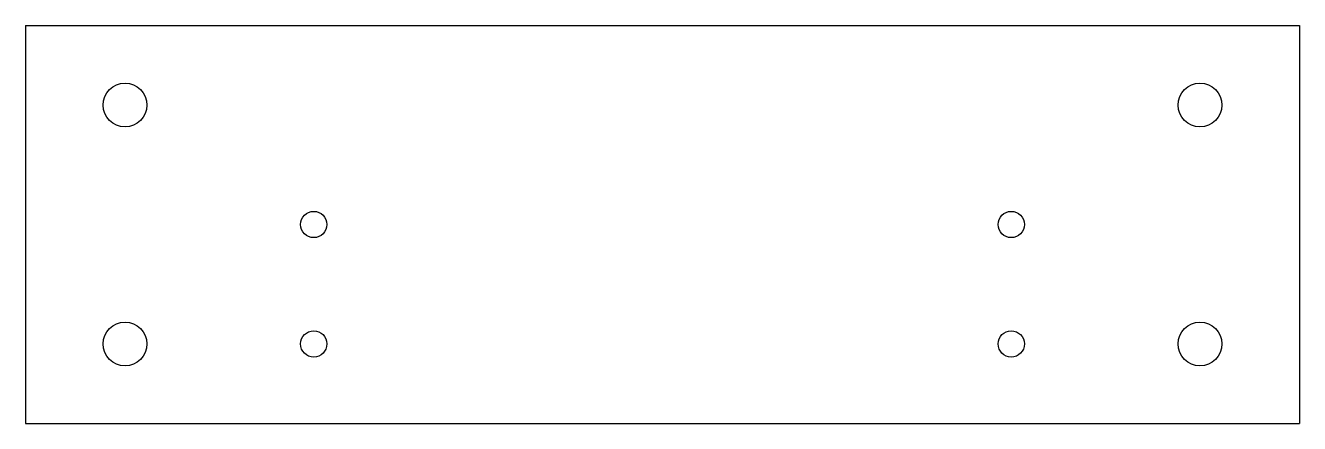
# Model space of a CAD drawing. Header units: millimetres. Extents: x -80 to 80, y -25 to 25.
import ezdxf

# ---------------------------------------------------------------- set-up
doc = ezdxf.new("R2010")
doc.units = ezdxf.units.MM

msp = doc.modelspace()

# ---------------------------------------------------------------- linework, layer by layer
for p, q in [((-80, 25, 0.5), (80, 25, 0.5)), ((-80, 25, 0.5), (-80, -25, 0.5)), ((80, 25, 0.5), (80, -25, 0.5)), ((-80, -25, 0.5), (80, -25, 0.5))]:
    msp.add_line(p, q)
for centre, radius in [((-67.5, 15, 0.5), 2.75), ((67.5, 15, 0.5), 2.75), ((-43.8, 0, 0.5), 1.65), ((43.8, 0, 0.5), 1.65), ((-67.5, -15, 0.5), 2.75), ((67.5, -15, 0.5), 2.75), ((-43.8, -15, 0.5), 1.65), ((43.8, -15, 0.5), 1.65)]:
    msp.add_circle(centre, radius)

doc.saveas('drawing.dxf')
